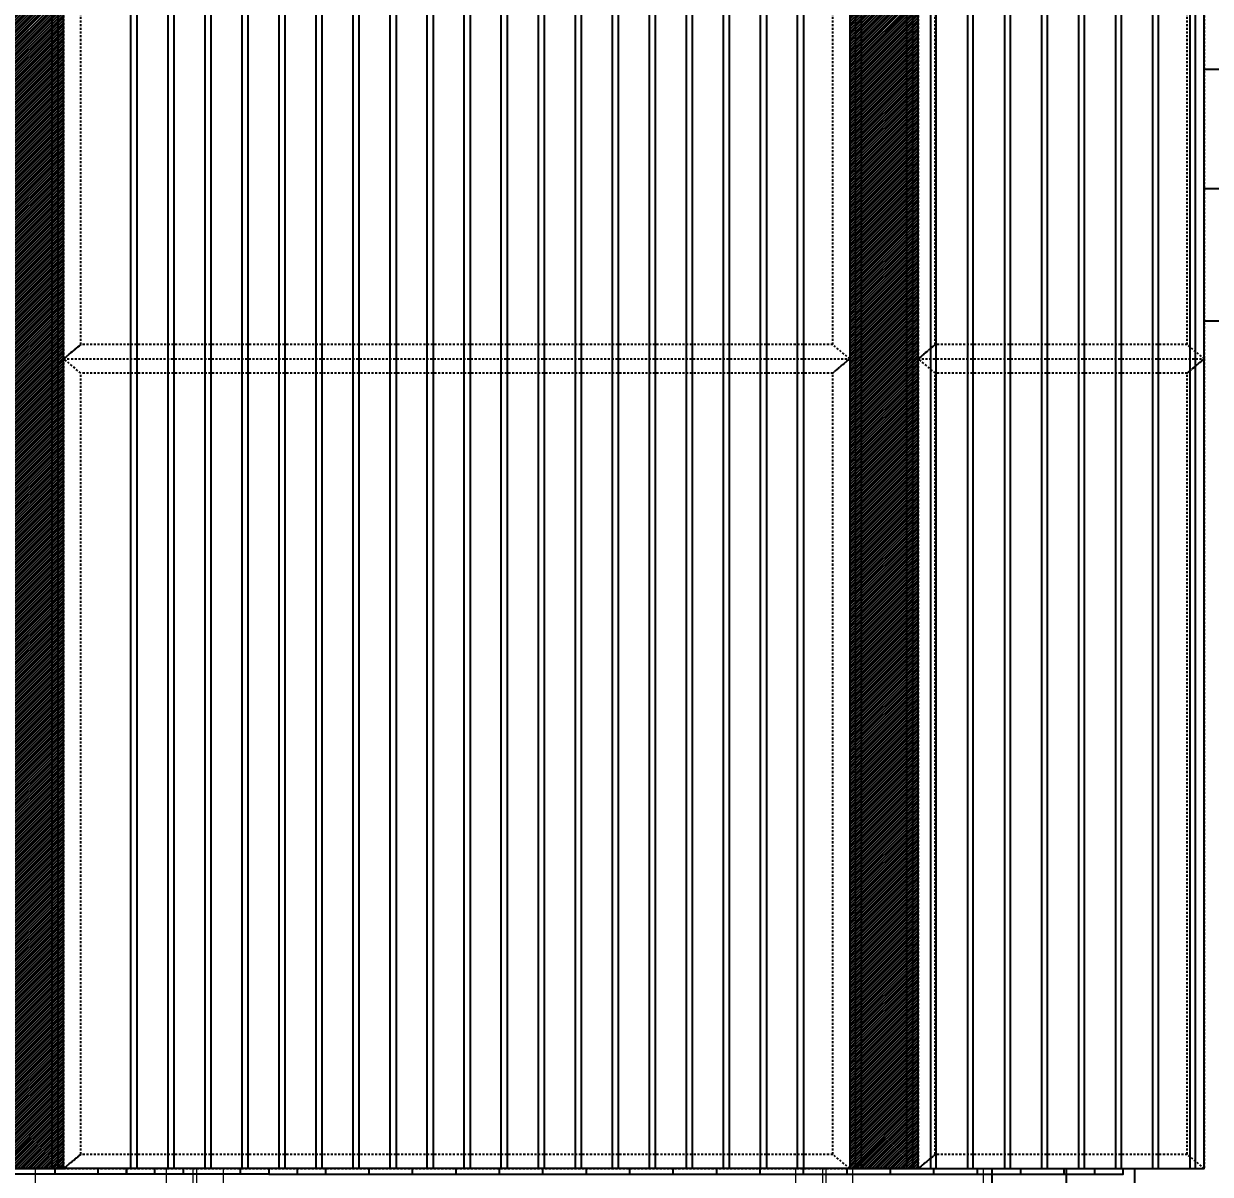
# Model space of a CAD drawing. Header units: millimetres. Extents: x 663313 to 1226001, y 1431724 to 1620898.
# Drawn here: x 849316 to 851399, y 1514415 to 1516435 of the extents above; entities that cross this region are included whole.
import ezdxf

# ---------------------------------------------------------------- set-up
doc = ezdxf.new("R2010")
doc.units = ezdxf.units.MM
doc.set_wipeout_variables(frame=1)
for name, pattern in [('CENTER', [50.8, 31.75, -6.35, 6.35, -6.35]), ('Grid Line', [22.225, 12.7, -3.175, 3.175, -3.175]), ('HIDDEN', [0.375, 0.25, -0.125]), ('TA_GL_000.70000', [1.925, 0.7, -0.175, 0.175, -0.175, 0.7]), ('TA_HL_001.00000', [6.5, 3.55, -2.95]), ('XKITLINE00', [0]), ('XKITLINE02', [4, 2, -2])]:
    doc.linetypes.add(name, pattern=pattern)
for name, color, linetype, plot in [('000 - 0_HIDE_OBJ_FRAMING_DEF_SUB', 7, 'Continuous', False), ('000_AREA_ASPG_AREA_HATCH_', 7, 'Continuous', False), ('000_AREA_ASPG_AREA_MAIN_COLOR_1', 7, 'Continuous', False)]:
    doc.layers.add(name, color=color, linetype=linetype, plot=plot)
for name, color, linetype in [('000 - 0_SYM_DWG_GRIDLINE_MAIN_COLOR_251', 7, 'Continuous'), ('000 - CONCRETE_EX_BUILDING_MAIN_COLOR_1', 7, 'Continuous'), ('000 - GRID', 7, 'CENTER'), ('010 - ASPG_EXTR_MAIN_COLOR_2', 7, 'Continuous'), ('010 - ASPG_EXTR_WIPEOUT_', 7, 'Continuous'), ('010 - ASPG_FRAMING_MAIN_COLOR_1', 7, 'Continuous'), ('010 - ASPG_FRAMING_SUB_COLOR_2', 7, 'Continuous')]:
    doc.layers.add(name, color=color, linetype=linetype)
for name, color, linetype, lineweight in [('A-GENM', 7, 'Continuous', 9), ('Bolt', 7, 'Continuous', 0), ('Part', 7, 'Continuous', 0)]:
    doc.layers.add(name, color=color, linetype=linetype, lineweight=lineweight)
doc.styles.add('Arial', font='arial.ttf')
doc.styles.add('TA', font='', dxfattribs={"height": 4.5})
doc.styles.get('TA').set_extended_font_data('Cordia New')
doc.dimstyles.new('Dim - 40 - Cen', dxfattribs={"dimscale": 0.04, "dimtxt": 3, "dimasz": 1, "dimexe": 0, "dimexo": 2.5, "dimgap": 1.5, "dimtad": 1, "dimdec": 0, "dimlfac": 1000, "dimzin": 1, "dimdsep": 46, "dimtxsty": 'Arial', "dimblk": 'CEN1', "dimcen": 0.09, "dimclrd": 7, "dimclre": 7, "dimclrt": 7, "dimadec": 0, "dimazin": 0, "dimtfac": 1, "dimtdec": 0, "dimtix": 1, "dimtofl": 0, "dimtmove": 2, "dimatfit": 3, "dimfxl": 1, "dimtfill": 1, "dimtfillclr": 256, "dimtolj": 1, "dimtzin": 0, "dimarcsym": 0})
doc.dimstyles.new('Dim - 40 - End', dxfattribs={"dimscale": 0.04, "dimtxt": 3, "dimasz": 1, "dimexe": 0, "dimexo": 2.5, "dimgap": 1.5, "dimtad": 1, "dimdec": 0, "dimlfac": 1000, "dimzin": 1, "dimdsep": 46, "dimtxsty": 'Arial', "dimblk": 'END', "dimcen": 0.09, "dimclrd": 7, "dimclre": 7, "dimclrt": 7, "dimadec": 0, "dimazin": 0, "dimtfac": 1, "dimtdec": 0, "dimtix": 1, "dimtofl": 0, "dimtmove": 2, "dimatfit": 3, "dimfxl": 1, "dimtfill": 1, "dimtfillclr": 256, "dimtolj": 1, "dimtzin": 0, "dimarcsym": 0})

# ---------------------------------------------------------------- blocks, each defined once
blk = doc.blocks.new('*A24933082')
at = {"layer": 'Part', "color": 7, "linetype": 'XKITLINE00', "lineweight": 0}
for p, q in [((242.379556, 90.984542), (242.379556, 90.334542)), ((242.379556, 90.984542), (259.029503, 90.984542)), ((259.029503, 90.334542), (259.029503, 90.984542)), ((242.379556, 90.334542), (259.029503, 90.334542))]:
    blk.add_line(p, q, dxfattribs=at)
at = {"layer": 'Part', "color": 7, "linetype": 'XKITLINE02', "lineweight": 0}
blk.add_line((242.379556, 90.394542), (259.029503, 90.394542), dxfattribs=at)
blk = doc.blocks.new('*A24973086')
at = {"layer": 'Part', "color": 7, "linetype": 'XKITLINE00', "lineweight": 0}
for p, q in [((242.379556, 105.984542), (242.379556, 105.334542)), ((242.379556, 105.984542), (259.029503, 105.984542)), ((259.029503, 105.334542), (259.029503, 105.984542)), ((242.379556, 105.334542), (259.029503, 105.334542))]:
    blk.add_line(p, q, dxfattribs=at)
at = {"layer": 'Part', "color": 7, "linetype": 'XKITLINE02', "lineweight": 0}
blk.add_line((242.379556, 105.394542), (259.029503, 105.394542), dxfattribs=at)
blk = doc.blocks.new('*A29703286')
at = {"layer": 'Part', "color": 7, "linetype": 'XKITLINE00', "lineweight": 0}
for p, q in [((244.679582, 105.334542), (244.679582, 105.274542)), ((245.679582, 105.274542), (244.679582, 105.274542)), ((245.679582, 105.334542), (245.679582, 105.274542))]:
    blk.add_line(p, q, dxfattribs=at)
at = {"layer": 'Part', "color": 7, "linetype": 'XKITLINE02', "lineweight": 0}
blk.add_line((245.679582, 105.334542), (244.679582, 105.334542), dxfattribs=at)
blk = doc.blocks.new('*A29713287')
at = {"layer": 'Part', "color": 7, "linetype": 'XKITLINE00', "lineweight": 0}
for p, q in [((245.149582, 105.274542), (245.209582, 105.274542)), ((245.149582, 104.274542), (245.149582, 105.274542)), ((245.209582, 105.274542), (245.209582, 104.274542)), ((245.149582, 104.974542), (245.209582, 104.974542)), ((245.209582, 104.274542), (245.149582, 104.274542))]:
    blk.add_line(p, q, dxfattribs=at)
blk = doc.blocks.new('*A29723288')
at = {"layer": 'Bolt'}
for points in [[(244.81, 105.335), (244.81, 105.395), (244.95, 105.395), (244.95, 105.335)], [(245.41, 105.335), (245.41, 105.395), (245.55, 105.395), (245.55, 105.335)], [(244.81, 105.275), (244.81, 105.335), (244.95, 105.335), (244.95, 105.275)], [(245.41, 105.275), (245.41, 105.335), (245.55, 105.335), (245.55, 105.275)]]:
    blk.add_hatch(color=7, dxfattribs=at).paths.add_polyline_path(points, flags=17)
at = {"layer": 'Bolt', "color": 7, "linetype": 'XKITLINE00', "lineweight": 0}
for p, q in [((244.88, 105.195), (244.88, 105.625)), ((245.48, 105.195), (245.48, 105.625)), ((244.81, 105.335), (244.81, 105.395)), ((244.95, 105.335), (244.95, 105.395)), ((245.41, 105.335), (245.41, 105.395)), ((245.55, 105.335), (245.55, 105.395)), ((244.81, 105.275), (244.81, 105.335)), ((244.95, 105.275), (244.95, 105.335)), ((245.41, 105.275), (245.41, 105.335)), ((245.55, 105.275), (245.55, 105.335))]:
    blk.add_line(p, q, dxfattribs=at)
blk = doc.blocks.new('*A29813294')
at = {"layer": 'Part', "color": 7, "linetype": 'XKITLINE00', "lineweight": 0}
for p, q in [((255.728082, 105.274542), (255.728082, 105.334542)), ((256.728082, 105.274542), (255.728082, 105.274542)), ((256.728082, 105.334542), (256.728082, 105.274542))]:
    blk.add_line(p, q, dxfattribs=at)
at = {"layer": 'Part', "color": 7, "linetype": 'XKITLINE02', "lineweight": 0}
blk.add_line((255.728082, 105.334542), (256.728082, 105.334542), dxfattribs=at)
blk = doc.blocks.new('*A29823295')
at = {"layer": 'Part', "color": 7, "linetype": 'XKITLINE00', "lineweight": 0}
for p, q in [((256.198082, 105.274542), (256.258082, 105.274542)), ((256.198082, 104.274542), (256.198082, 105.274542)), ((256.258082, 105.274542), (256.258082, 104.274542)), ((256.198082, 104.974542), (256.258082, 104.974542)), ((256.258082, 104.274542), (256.198082, 104.274542))]:
    blk.add_line(p, q, dxfattribs=at)
blk = doc.blocks.new('*A29833296')
at = {"layer": 'Bolt'}
for points in [[(255.858, 105.335), (255.858, 105.395), (255.998, 105.395), (255.998, 105.335)], [(256.458, 105.335), (256.458, 105.395), (256.598, 105.395), (256.598, 105.335)], [(255.858, 105.275), (255.858, 105.335), (255.998, 105.335), (255.998, 105.275)], [(256.458, 105.275), (256.458, 105.335), (256.598, 105.335), (256.598, 105.275)]]:
    blk.add_hatch(color=7, dxfattribs=at).paths.add_polyline_path(points, flags=17)
at = {"layer": 'Bolt', "color": 7, "linetype": 'XKITLINE00', "lineweight": 0}
for p, q in [((255.928, 105.195), (255.928, 105.625)), ((256.528, 105.195), (256.528, 105.625)), ((255.858, 105.335), (255.858, 105.395)), ((255.998, 105.335), (255.998, 105.395)), ((256.458, 105.335), (256.458, 105.395)), ((256.598, 105.335), (256.598, 105.395)), ((255.858, 105.275), (255.858, 105.335)), ((255.998, 105.275), (255.998, 105.335)), ((256.458, 105.275), (256.458, 105.335)), ((256.598, 105.275), (256.598, 105.335))]:
    blk.add_line(p, q, dxfattribs=at)
blk = doc.blocks.new('GM_Louver Grill Vertical Z1 - Z Profile-20899003-ENT 4 ELE-2 sheet')
at = {"layer": '000 - 0_HIDE_OBJ_FRAMING_DEF_SUB', "color": 7}
blk.add_line((-150989.205017, 106810), (-150989.205017, 115350), dxfattribs=at)
blk = doc.blocks.new('5')
at = {"layer": '000 - 0_HIDE_OBJ_FRAMING_DEF_SUB', "color": 7}
for p, q in [((1845400.1, 115350), (1845400.1, 106810)), ((1845500.1, 106810), (1845500.1, 115350)), ((1845649.8, 115350), (1845649.8, 106810)), ((1845749.8, 115350), (1845749.8, 106810)), ((1847149.8, 106810), (1847149.8, 115350)), ((1845400.1, 106860), (1844000.1, 106860)), ((1845649.8, 106860), (1845500.1, 106860)), ((1845749.8, 106860), (1847149.8, 106860))]:
    blk.add_line(p, q, dxfattribs=at)
for points in [[(1843950.1, 115350), (1845450.1, 115350), (1845450.1, 106810), (1843950.1, 106810)], [(1845450.1, 115350), (1845699.8, 115350), (1845699.8, 106810), (1845450.1, 106810)], [(1847199.8, 115350), (1845699.8, 115350), (1845699.8, 106810), (1847199.8, 106810)]]:
    blk.add_lwpolyline(points, close=True, dxfattribs=at)
at = {"layer": 'A-GENM', "color": 7}
for p in [(1996314.3, 0), (1996539.3, 0), (1996789, 0), (1996865.3, 0), (1996941.6, 0), (1997017.8, 0), (1997094.1, 0), (1997170.3, 0), (1997246.6, 0), (1997322.9, 0), (1997399.1, 0), (1997475.4, 0), (1997551.7, 0), (1997627.9, 0), (1997704.2, 0), (1997780.4, 0), (1997856.7, 0), (1997933, 0), (1998009.2, 0), (1998085.5, 0)]:
    blk.add_blockref('GM_Louver Grill Vertical Z1 - Z Profile-20899003-ENT 4 ELE-2 sheet', p, dxfattribs=at)
blk = doc.blocks.new('END')
at = {"color": 7}
for p, q in [((0, 1.5), (0, -1.5)), ((-0.795, -0.795), (0.795, 0.795)), ((1.5, 0), (-1.5, 0))]:
    blk.add_line(p, q, dxfattribs=at)
blk = doc.blocks.new('*D5098')
at = {"layer": '000 - 0_HIDE_OBJ_FRAMING_DEF_SUB', "color": 7, "lineweight": -2, "transparency": 16777216}
for p, q in [((10.5543, 2.4), (11.2086, 2.4)), ((11.2086, 1.9975), (11.2086, 2.36)), ((11.0827, 1.9575), (11.2086, 1.9575))]:
    blk.add_line(p, q, dxfattribs=at)
at = {"layer": 'Defpoints', "color": 7, "transparency": 16777216}
for p in [(10.4543, 2.4), (11.2086, 2.4), (10.9827, 1.9575)]:
    blk.add_point(p, dxfattribs=at)
at = {"layer": '000 - 0_HIDE_OBJ_FRAMING_DEF_SUB', "color": 7, "lineweight": -2, "transparency": 16777216, "xscale": 0.04, "yscale": 0.04, "zscale": 0.04}
for p, rotation in [((11.2086, 2.4), 90), ((11.2086, 1.9575), 270)]:
    blk.add_blockref('END', p, dxfattribs=dict(at, rotation=rotation))
at = {"layer": '000 - 0_HIDE_OBJ_FRAMING_DEF_SUB', "color": 7, "transparency": 16777216, "insert": (11.0873, 2.1788), "char_height": 0.12, "attachment_point": 5, "rotation": 90, "style": 'Arial', "bg_fill": 3, "box_fill_scale": 1.1, "bg_fill_color": 256, "bg_fill_true_color": 13158600, "bg_fill_transparency": 0}
blk.add_mtext('\\A1;443', dxfattribs=at)
blk = doc.blocks.new('CEN1')
at = {"color": 7}
for p, q in [((0, 1.5), (0, -1.5)), ((1.5, 0), (-1.5, 0))]:
    blk.add_line(p, q, dxfattribs=at)
blk.add_circle((0, 0), 0.75, dxfattribs=at)
blk = doc.blocks.new('*D5117')
at = {"layer": '000 - 0_HIDE_OBJ_FRAMING_DEF_SUB', "color": 7, "lineweight": -2, "transparency": 16777216}
for p, q in [((8.0557, 0.57), (8.0557, -0.2964)), ((9.0558, -0.08), (9.0558, -0.2964)), ((8.0957, -0.2964), (9.0158, -0.2964))]:
    blk.add_line(p, q, dxfattribs=at)
at = {"layer": 'Defpoints', "color": 7, "transparency": 16777216}
for p in [(8.0557, 0.67), (9.0558, 0.02), (9.0558, -0.2964)]:
    blk.add_point(p, dxfattribs=at)
at = {"layer": '000 - 0_HIDE_OBJ_FRAMING_DEF_SUB', "color": 7, "lineweight": -2, "transparency": 16777216, "xscale": 0.04, "yscale": 0.04, "zscale": 0.04, "rotation": 180}
blk.add_blockref('CEN1', (8.0557, -0.2964), dxfattribs=at)
at = {"layer": '000 - 0_HIDE_OBJ_FRAMING_DEF_SUB', "color": 7, "lineweight": -2, "transparency": 16777216, "xscale": 0.04, "yscale": 0.04, "zscale": 0.04}
blk.add_blockref('CEN1', (9.0558, -0.2964), dxfattribs=at)
at = {"layer": '000 - 0_HIDE_OBJ_FRAMING_DEF_SUB', "color": 7, "transparency": 16777216, "insert": (8.5557, -0.1752), "char_height": 0.12, "attachment_point": 5, "style": 'Arial', "bg_fill": 3, "box_fill_scale": 1.1, "bg_fill_color": 256, "bg_fill_true_color": 13158600, "bg_fill_transparency": 0}
blk.add_mtext('\\A1;1000', dxfattribs=at)
blk = doc.blocks.new('*A25023089')
at = {"layer": 'Part', "color": 7, "linetype": 'XKITLINE00', "lineweight": 0}
for p, q in [((244.079582, 127.784542), (244.079582, 127.884542)), ((244.079582, 127.884542), (246.279582, 127.884542)), ((246.279582, 127.884542), (246.279582, 127.784542)), ((244.079582, 127.784542), (246.279582, 127.784542))]:
    blk.add_line(p, q, dxfattribs=at)
blk = doc.blocks.new('*A25033090')
at = {"layer": 'Part', "color": 7, "linetype": 'XKITLINE00', "lineweight": 0}
for p, q in [((243.879582, 128.084542), (244.079582, 127.884542)), ((244.079582, 127.884542), (246.309582, 127.884542)), ((246.479582, 128.084542), (246.309582, 127.884542))]:
    blk.add_line(p, q, dxfattribs=at)
at = {"layer": 'Part', "color": 7, "linetype": 'XKITLINE02', "lineweight": 0}
blk.add_line((246.479582, 128.084542), (243.879582, 128.084542), dxfattribs=at)
blk = doc.blocks.new('*A25043091')
at = {"layer": 'Bolt'}
for points in [[(244.35, 127.885), (244.35, 127.785), (244.21, 127.785), (244.21, 127.885)], [(246.15, 127.885), (246.15, 127.785), (246.01, 127.785), (246.01, 127.885)]]:
    blk.add_hatch(color=7, dxfattribs=at).paths.add_polyline_path(points, flags=17)
at = {"layer": 'Bolt', "color": 7, "linetype": 'XKITLINE00', "lineweight": 0}
for p, q in [((244.21, 127.785), (244.21, 127.885)), ((244.28, 127.785), (244.28, 127.885)), ((244.35, 127.785), (244.35, 127.885)), ((246.01, 127.785), (246.01, 127.885)), ((246.08, 127.785), (246.08, 127.885)), ((246.15, 127.785), (246.15, 127.885))]:
    blk.add_line(p, q, dxfattribs=at)
blk = doc.blocks.new('*A29103261')
at = {"layer": 'Part', "color": 7, "linetype": 'XKITLINE00', "lineweight": 0}
for p, q in [((245.209582, 127.784542), (245.209582, 127.684542)), ((245.809582, 127.734542), (245.259582, 127.734542)), ((245.259582, 127.734542), (245.259582, 127.684542)), ((245.809582, 127.784542), (245.809582, 127.734542))]:
    blk.add_line(p, q, dxfattribs=at)
at = {"layer": 'Part', "color": 7, "linetype": 'XKITLINE02', "lineweight": 0}
for p, q in [((245.209582, 127.784542), (245.809582, 127.784542)), ((245.209582, 127.684542), (245.209582, 127.184542)), ((245.259582, 127.684542), (245.259582, 127.184542)), ((245.209582, 127.184542), (245.259582, 127.184542))]:
    blk.add_line(p, q, dxfattribs=at)
blk = doc.blocks.new('*A29113262')
at = {"layer": 'Bolt', "color": 7, "linetype": 'XKITLINE02', "lineweight": 0}
for p, q in [((245.338782, 127.484542), (244.909582, 127.484542)), ((245.209582, 127.554542), (245.149582, 127.554542)), ((245.259582, 127.654542), (245.209582, 127.654542)), ((245.209582, 127.414542), (245.149582, 127.414542)), ((245.259582, 127.314542), (245.209582, 127.314542))]:
    blk.add_line(p, q, dxfattribs=at)
blk = doc.blocks.new('*D3649')
at = {"layer": '000 - 0_HIDE_OBJ_FRAMING_DEF_SUB', "color": 7, "lineweight": -2, "transparency": 16777216}
for p, q in [((10.5543, 2.8), (11.2086, 2.8)), ((11.2086, 2.44), (11.2086, 2.76)), ((10.5543, 2.4), (11.2086, 2.4))]:
    blk.add_line(p, q, dxfattribs=at)
at = {"layer": 'Defpoints', "color": 7, "transparency": 16777216}
for p in [(10.4543, 2.8), (11.2086, 2.8), (10.4543, 2.4)]:
    blk.add_point(p, dxfattribs=at)
at = {"layer": '000 - 0_HIDE_OBJ_FRAMING_DEF_SUB', "color": 7, "lineweight": -2, "transparency": 16777216, "xscale": 0.04, "yscale": 0.04, "zscale": 0.04}
for p, rotation in [((11.2086, 2.8), 90), ((11.2086, 2.4), 270)]:
    blk.add_blockref('END', p, dxfattribs=dict(at, rotation=rotation))
at = {"layer": '000 - 0_HIDE_OBJ_FRAMING_DEF_SUB', "color": 7, "transparency": 16777216, "insert": (11.0873, 2.6), "char_height": 0.12, "attachment_point": 5, "rotation": 90, "style": 'Arial', "bg_fill": 3, "box_fill_scale": 1.1, "bg_fill_color": 256, "bg_fill_true_color": 13158600, "bg_fill_transparency": 0}
blk.add_mtext('\\A1;400', dxfattribs=at)
blk = doc.blocks.new('Top Rail Type - Half Circle_25mm-17058114-ENT 4 ELE-2 sheet')
at = {"layer": '000 - CONCRETE_EX_BUILDING_MAIN_COLOR_1', "color": 7, "flags": 128}
for points in [[(-147903.5, 107674.8), (-147903.4, 107675.8), (-147903.4, 107676.8), (-147903.3, 107677.8), (-147903.1, 107678.8), (-147903, 107679.8), (-147902.8, 107680.8), (-147902.5, 107681.7), (-147902.2, 107682.7), (-147901.9, 107683.6), (-147901.5, 107684.5), (-147901.1, 107685.5), (-147900.6, 107686.4), (-147900.2, 107687.2), (-147899.6, 107688.1), (-147899.1, 107688.9), (-147898.5, 107689.7), (-147897.9, 107690.5), (-147897.3, 107691.3), (-147896.6, 107692), (-147895.9, 107692.7), (-147895.2, 107693.4), (-147894.4, 107694.1), (-147893.6, 107694.7), (-147892.8, 107695.3), (-147892, 107695.8), (-147891.1, 107696.4), (-147890.2, 107696.9), (-147889.4, 107697.3), (-147888.5, 107697.7), (-147887.5, 107698.1), (-147886.6, 107698.5), (-147885.6, 107698.8), (-147884.7, 107699), (-147883.7, 107699.3), (-147882.7, 107699.4), (-147881.7, 107699.6), (-147880.7, 107699.7), (-147879.7, 107699.8), (-147878.7, 107699.8), (-147878.5, 107699.8)], [(-147878.5, 107649.8), (-147879.5, 107649.8), (-147880.5, 107649.9), (-147881.5, 107650), (-147882.4, 107650.1), (-147883.4, 107650.3), (-147884.4, 107650.5), (-147885.4, 107650.8), (-147886.3, 107651.1), (-147887.3, 107651.4), (-147888.2, 107651.8), (-147889.1, 107652.2), (-147890, 107652.6), (-147890.9, 107653.1), (-147891.7, 107653.6), (-147892.6, 107654.2), (-147893.4, 107654.8), (-147894.2, 107655.4), (-147895, 107656), (-147895.7, 107656.7), (-147896.4, 107657.4), (-147897.1, 107658.1), (-147897.7, 107658.9), (-147898.4, 107659.7), (-147898.9, 107660.5), (-147899.5, 107661.3), (-147900, 107662.2), (-147900.5, 107663), (-147901, 107663.9), (-147901.4, 107664.8), (-147901.8, 107665.8), (-147902.1, 107666.7), (-147902.4, 107667.6), (-147902.7, 107668.6), (-147902.9, 107669.6), (-147903.1, 107670.6), (-147903.3, 107671.6), (-147903.4, 107672.5), (-147903.4, 107673.5), (-147903.5, 107674.5), (-147903.5, 107674.8)]]:
    blk.add_lwpolyline(points, dxfattribs=at)
blk = doc.blocks.new('Top Rail Type - Top Rail_Internal_-17960822-ENT 4 ELE-2 sheet')
at = {"layer": '000 - CONCRETE_EX_BUILDING_MAIN_COLOR_1', "color": 7}
for p, q in [((-147826.3, 107699.8), (-147878.5, 107699.8)), ((-147878.5, 107689.6), (-147878.5, 107699.8)), ((-147878.5, 107674.8), (-147878.5, 107689)), ((-147878.5, 107660.6), (-147878.5, 107674.8)), ((-147878.5, 107649.8), (-147878.5, 107660)), ((-147878.5, 107649.8), (-147826.3, 107649.8))]:
    blk.add_line(p, q, dxfattribs=at)
blk = doc.blocks.new('A$Cc320a9d8')
at = {"layer": '000 - CONCRETE_EX_BUILDING_MAIN_COLOR_1', "color": 7}
for name in ['Top Rail Type - Half Circle_25mm-17058114-ENT 4 ELE-2 sheet', 'Top Rail Type - Top Rail_Internal_-17960822-ENT 4 ELE-2 sheet']:
    blk.add_blockref(name, (105954.677, -101200), dxfattribs=at)
blk = doc.blocks.new('*U4814')
at = {"layer": '000 - 0_SYM_DWG_GRIDLINE_MAIN_COLOR_251', "color": 7, "linetype": 'ByBlock', "ltscale": 5}
blk.add_line((155.4, 0), (-495.4, 0), dxfattribs=at)
at = {"layer": '000 - 0_SYM_DWG_GRIDLINE_MAIN_COLOR_251', "color": 7}
blk.add_point((-340, 0), dxfattribs=at)
at = {"color": 7, "style": 'TA', "flags": 1}
blk.add_attdef('LOCATION', (6, -6), '', height=4.5, rotation=270, dxfattribs=at)
blk = doc.blocks.new('W-1-PP18-ST_ENT4_REV00_20260601-021503_ELEVATION_2_DIMS')
at = {"layer": '000 - GRID', "color": 7, "linetype": 'TA_GL_000.70000', "xscale": -50.00000000000043, "yscale": 50.00000000000043, "zscale": 50.00000000000043, "rotation": 180}
blk.add_blockref('*U4814', (0, 108540), dxfattribs=at)
blk = doc.blocks.new('*U4750')
at = {"color": 7}
blk.add_wipeout([(50, 0), (562.3, 0), (562.3, 8530), (50, 8530)], dxfattribs=at).dxf.layer = '010 - ASPG_EXTR_WIPEOUT_'
at = {"layer": '010 - ASPG_EXTR_MAIN_COLOR_2', "color": 7}
for points in [[(81.6, 0), (91.8, 0), (91.8, 8530), (81.6, 8530)], [(146.6, 0), (156.8, 0), (156.8, 8530), (146.6, 8530)], [(211.6, 0), (221.8, 0), (221.8, 8530), (211.6, 8530)], [(276.6, 0), (286.8, 0), (286.8, 8530), (276.6, 8530)], [(341.6, 0), (351.8, 0), (351.8, 8530), (341.6, 8530)], [(406.6, 0), (416.8, 0), (416.8, 8530), (406.6, 8530)], [(471.6, 0), (481.8, 0), (481.8, 8530), (471.6, 8530)], [(536.6, 0), (546.8, 0), (546.8, 8530), (536.6, 8530)]]:
    blk.add_lwpolyline(points, close=True, dxfattribs=at)
at = {"layer": '010 - ASPG_FRAMING_SUB_COLOR_2', "color": 7}
blk.add_lwpolyline([(50, 0), (562.3, 0), (562.3, 8530), (50, 8530)], close=True, dxfattribs=at)
at = {"color": 7}
blk.add_wipeout([(-50, 0), (50, 0), (50, 8530), (-50, 8530)], dxfattribs=at).dxf.layer = '010 - ASPG_EXTR_WIPEOUT_'
at = {"layer": '010 - ASPG_FRAMING_MAIN_COLOR_1', "color": 7}
for points in [[(-50, 0), (-40, 0), (-40, 8530), (-50, 8530)], [(40, 0), (50, 0), (50, 8530), (40, 8530)]]:
    blk.add_lwpolyline(points, close=True, dxfattribs=at)
at = {"layer": '010 - ASPG_FRAMING_SUB_COLOR_2', "color": 7}
blk.add_lwpolyline([(-50, 0), (50, 0), (50, 8530), (-50, 8530)], close=True, dxfattribs=at)
blk = doc.blocks.new('*U4755')
at = {"color": 7}
blk.add_wipeout([(50, 0), (1450, 0), (1450, 8530), (50, 8530)], dxfattribs=at).dxf.layer = '010 - ASPG_EXTR_WIPEOUT_'
at = {"layer": '010 - ASPG_EXTR_MAIN_COLOR_2', "color": 7}
for points in [[(141.5, 0), (151.7, 0), (151.7, 8530), (141.5, 8530)], [(206.5, 0), (216.7, 0), (216.7, 8530), (206.5, 8530)], [(271.5, 0), (281.7, 0), (281.7, 8530), (271.5, 8530)], [(336.5, 0), (346.7, 0), (346.7, 8530), (336.5, 8530)], [(401.5, 0), (411.7, 0), (411.7, 8530), (401.5, 8530)], [(466.5, 0), (476.7, 0), (476.7, 8530), (466.5, 8530)], [(531.5, 0), (541.7, 0), (541.7, 8530), (531.5, 8530)], [(596.5, 0), (606.7, 0), (606.7, 8530), (596.5, 8530)], [(661.5, 0), (671.7, 0), (671.7, 8530), (661.5, 8530)], [(726.5, 0), (736.7, 0), (736.7, 8530), (726.5, 8530)], [(791.5, 0), (801.7, 0), (801.7, 8530), (791.5, 8530)], [(856.5, 0), (866.7, 0), (866.7, 8530), (856.5, 8530)], [(921.5, 0), (931.7, 0), (931.7, 8530), (921.5, 8530)], [(986.5, 0), (996.7, 0), (996.7, 8530), (986.5, 8530)], [(1051.5, 0), (1061.7, 0), (1061.7, 8530), (1051.5, 8530)], [(1116.5, 0), (1126.7, 0), (1126.7, 8530), (1116.5, 8530)], [(1181.5, 0), (1191.7, 0), (1191.7, 8530), (1181.5, 8530)], [(1246.5, 0), (1256.7, 0), (1256.7, 8530), (1246.5, 8530)], [(1311.5, 0), (1321.7, 0), (1321.7, 8530), (1311.5, 8530)]]:
    blk.add_lwpolyline(points, close=True, dxfattribs=at)
at = {"layer": '010 - ASPG_FRAMING_SUB_COLOR_2', "color": 7}
blk.add_lwpolyline([(50, 0), (1450, 0), (1450, 8530), (50, 8530)], close=True, dxfattribs=at)
at = {"color": 7}
for points in [[(-50, 0), (50, 0), (50, 8530), (-50, 8530)], [(1450, 0), (1550, 0), (1550, 8530), (1450, 8530)]]:
    blk.add_wipeout(points, dxfattribs=at).dxf.layer = '010 - ASPG_EXTR_WIPEOUT_'
at = {"layer": '010 - ASPG_FRAMING_MAIN_COLOR_1', "color": 7}
for points in [[(-50, 0), (-40, 0), (-40, 8530), (-50, 8530)], [(40, 0), (50, 0), (50, 8530), (40, 8530)], [(1450, 0), (1460, 0), (1460, 8530), (1450, 8530)]]:
    blk.add_lwpolyline(points, close=True, dxfattribs=at)
at = {"layer": '010 - ASPG_FRAMING_SUB_COLOR_2', "color": 7}
for points in [[(-50, 0), (50, 0), (50, 8530), (-50, 8530)], [(1450, 0), (1550, 0), (1550, 8530), (1450, 8530)]]:
    blk.add_lwpolyline(points, close=True, dxfattribs=at)
blk = doc.blocks.new('*U4795')
at = {"layer": '010 - ASPG_FRAMING_MAIN_COLOR_1', "color": 7, "linetype": 'ByBlock'}
for points in [[(0, 0), (0, 1380), (25, 1350), (25, 30), (0, 0)], [(1421.7, 1380), (0, 1380), (25, 1350), (1396.7, 1350)], [(1421.7, 0), (1421.7, 1380), (1396.7, 1350), (1396.7, 30), (1421.7, 0)], [(25, 30), (1396.7, 30), (1421.7, 0), (0, 0), (25, 30)]]:
    blk.add_lwpolyline(points, close=True, dxfattribs=at)
blk = doc.blocks.new('*U5407')
at = {"layer": '010 - ASPG_FRAMING_MAIN_COLOR_1', "color": 7, "linetype": 'ByBlock'}
for points in [[(0, 0), (0, 502.3), (25, 472.3), (25, 30), (0, 0)], [(1421.7, 502.3), (0, 502.3), (25, 472.3), (1396.7, 472.3)], [(1421.7, 0), (1421.7, 502.3), (1396.7, 472.3), (1396.7, 30), (1421.7, 0)], [(25, 30), (1396.7, 30), (1421.7, 0), (0, 0), (25, 30)]]:
    blk.add_lwpolyline(points, close=True, dxfattribs=at)
blk = doc.blocks.new('*U5417')
at = {"layer": '000_AREA_ASPG_AREA_HATCH_', "transparency": 33554539}
h = blk.add_hatch(dxfattribs=at)
h.set_pattern_fill('ANSI31')
h.set_pattern_definition([(45, (-24.4354, 8504.1105), (-2.245064, 2.245064), [])])
h.paths.add_polyline_path([(-60, 0), (60, 0), (60, 8530), (-60, 8530)])
at = {"layer": '000_AREA_ASPG_AREA_MAIN_COLOR_1', "color": 7}
blk.add_lwpolyline([(-60, 0), (60, 0), (60, 8530), (-60, 8530)], close=True, dxfattribs=at)
blk = doc.blocks.new('A$Cc1931124')
at = {"color": 7}
blk.add_line((10.4543, 2.4), (8.7543, 2.4), dxfattribs=at)
at = {"layer": '000 - 0_HIDE_OBJ_FRAMING_DEF_SUB', "color": 7, "linetype": 'Grid Line'}
blk.add_line((10.5843, 9.5959), (10.5843, -1.8694), dxfattribs=at)
at = {"layer": '000 - 0_HIDE_OBJ_FRAMING_DEF_SUB', "color": 7}
for p, q in [((10.4543, 0), (10.4543, 8.3)), ((10.7043, 4.2), (10.7043, 0))]:
    blk.add_line(p, q, dxfattribs=at)
at = {"layer": '000 - 0_HIDE_OBJ_FRAMING_DEF_SUB', "color": 7, "linetype": 'HIDDEN', "ltscale": 10}
blk.add_line((11.0856, 1.9575), (10.4393, 1.9575), dxfattribs=at)
at = {"layer": 'Part', "color": 7, "linetype": 'XKITLINE02', "lineweight": 0}
for p, q in [((9.0513, 2.36), (9.0513, 0.04)), ((9.0573, 2.36), (9.0573, 0.04)), ((10.1561, 2.36), (10.1561, 0.04)), ((10.1621, 2.36), (10.1621, 0.04)), ((9.0043, 1.99), (9.0043, 1.919)), ((9.1043, 1.99), (9.1043, 1.919)), ((10.1091, 1.99), (10.1091, 1.919)), ((10.2091, 1.99), (10.2091, 1.919)), ((9.0043, 0.49), (9.0043, 0.419)), ((9.1043, 0.49), (9.1043, 0.419)), ((10.1091, 0.49), (10.1091, 0.419)), ((10.2091, 0.49), (10.2091, 0.419))]:
    blk.add_line(p, q, dxfattribs=at)
at = {"layer": 'Part', "color": 7, "linetype": 'XKITLINE00', "lineweight": 0}
for p, q in [((9.0043, 1.919), (9.0043, 0.49)), ((9.1043, 1.919), (9.1043, 0.49)), ((10.1091, 1.919), (10.1091, 0.49)), ((10.2091, 1.919), (10.2091, 0.49))]:
    blk.add_line(p, q, dxfattribs=at)
for points in [[(9.0043, 1.99), (9.0043, 2.36), (9.1043, 2.36), (9.1043, 1.99)], [(10.2091, 1.99), (10.2091, 2.36), (10.1091, 2.36), (10.1091, 1.99)]]:
    blk.add_lwpolyline(points, dxfattribs=at)
at = {"color": 7, "lineweight": 0, "xscale": 0.1, "yscale": 0.1, "zscale": 0.1}
for name, p in [('*A25033090', (-15.4637, -10.4085)), ('*A25033090', (-14.3588, -10.4085)), ('*A25023089', (-15.4637, -10.4085)), ('*A25043091', (-15.4637, -10.4085)), ('*A25023089', (-14.3588, -10.4085)), ('*A25043091', (-14.3588, -10.4085)), ('*A29113262', (-15.4637, -10.4085)), ('*A29103261', (-15.4637, -10.4085)), ('*A29113262', (-14.3588, -10.4085)), ('*A29103261', (-14.3588, -10.4085)), ('*A24973086', (-15.4637, -8.6085)), ('*A29723288', (-15.4637, -8.6085)), ('*A29833296', (-15.4637, -8.6085)), ('*A29703286', (-15.4637, -8.6085)), ('*A29713287', (-15.4637, -8.6085)), ('*A29813294', (-15.4637, -8.6085)), ('*A29823295', (-15.4637, -8.6085)), ('*A24933082', (-15.4637, -8.6085))]:
    blk.add_blockref(name, p, dxfattribs=at)
at = {"layer": '000 - 0_HIDE_OBJ_FRAMING_DEF_SUB', "color": 7, "xscale": 0.001, "yscale": 0.001, "zscale": 0.001}
blk.add_blockref('5', (-1836.5155, -106.35), dxfattribs=at)
at = {"layer": '000 - 0_HIDE_OBJ_FRAMING_DEF_SUB', "color": 7}
dim = blk.add_linear_dim(base=(11.2085671281, 2.4000000004), p1=(10.9827023842, 1.9575000003), p2=(10.4542805555, 2.4000000004), angle=90, dimstyle='Dim - 40 - End', override={"dimclrd": 7, "dimclre": 7, "dimclrt": 7}, dxfattribs=at)
dim.commit()
dim.dimension.update_dxf_attribs({"geometry": '*D5098', "text_midpoint": (11.0872574418, 2.1787500003)})
dim = blk.add_linear_dim(base=(9.0558, -0.2964), p1=(8.0557, 0.67), p2=(9.0558, 0.02), dimstyle='Dim - 40 - Cen', override={"dimclrd": 7, "dimclre": 7, "dimclrt": 7}, dxfattribs=at)
dim.commit()
dim.dimension.update_dxf_attribs({"geometry": '*D5117', "text_midpoint": (8.5557, -0.1752)})
dim = blk.add_linear_dim(base=(11.2086, 2.8), p1=(10.4543, 2.4), p2=(10.4543, 2.8), angle=90, dimstyle='Dim - 40 - End', override={"dimclrd": 7, "dimclre": 7, "dimclrt": 7}, dxfattribs=at)
dim.commit()
dim.dimension.update_dxf_attribs({"geometry": '*D3649', "text_midpoint": (11.0873, 2.6)})

msp = doc.modelspace()

# ---------------------------------------------------------------- block references
at = {"color": 7, "xscale": 1000, "yscale": 1000, "zscale": 1000}
msp.add_blockref('A$Cc1931124', (840561.726, 1513955.0011), dxfattribs=at)

# ---------------------------------------------------------------- next in the draw order: block references
at = {"color": 7}
msp.add_blockref('W-1-PP18-ST_ENT4_REV00_20260601-021503_ELEVATION_2_DIMS', (867616.0065, 1407605.0011), dxfattribs=at)

# ---------------------------------------------------------------- next in the draw order: block references
msp.add_blockref('A$Cc320a9d8', (893230.7929, 1508805.0011), dxfattribs=at)

# ---------------------------------------------------------------- next in the draw order: block references
msp.add_blockref('*U4750', (850826.0065, 1514425.0011), dxfattribs=at)

# ---------------------------------------------------------------- next in the draw order: block references
at = {"color": 7, "xscale": -1}
msp.add_blockref('*U4755', (850826.0065, 1514425.0011), dxfattribs=at)

# ---------------------------------------------------------------- next in the draw order: block references
msp.add_blockref('*U4755', (849326.0065, 1514425.0011), dxfattribs=at)
at = {"color": 7}
msp.add_blockref('*U5417', (850826.0065, 1514425.0011), dxfattribs=at)
at = {"color": 7, "linetype": 'TA_HL_001.00000', "yscale": -1, "rotation": 90}
for p in [(850886.0065, 1515846.6678), (850886.0065, 1514425.0011)]:
    msp.add_blockref('*U5407', p, dxfattribs=at)

# ---------------------------------------------------------------- next in the draw order: block references
at = {"color": 7}
msp.add_blockref('*U5417', (849326.0065, 1514425.0011), dxfattribs=at)
at = {"color": 7, "linetype": 'TA_HL_001.00000', "yscale": -1, "rotation": 90}
for p in [(849386.0065, 1515846.6678), (849386.0065, 1514425.0011)]:
    msp.add_blockref('*U4795', p, dxfattribs=at)

doc.saveas('drawing.dxf')
